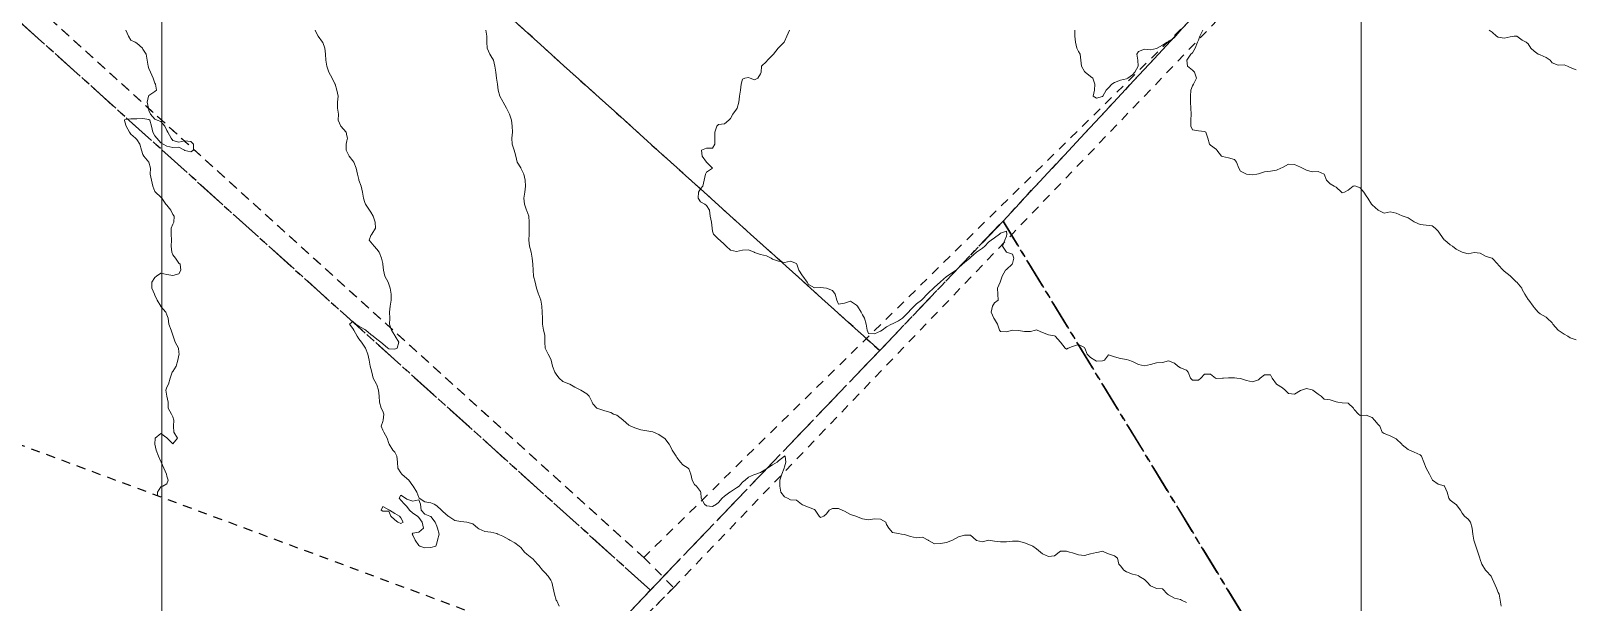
# Model space of a CAD drawing. Header units: centimetres. Extents: x 0 to 642158, y -847 to 649707.
# Drawn here: x 616055.9 to 616184.5, y 619831.1 to 619878.7 of the extents above; entities that cross this region are included whole.
import ezdxf

# ---------------------------------------------------------------- set-up
doc = ezdxf.new("R2010")
doc.units = ezdxf.units.CM
doc.header["$MEASUREMENT"] = 0
doc.linetypes.add('CENTERX2', pattern=[4, 2.5, -0.5, 0.5, -0.5])
doc.linetypes.add('JIS_02_0.7', pattern=[1.35, 0.75, -0.6])
for name, color, linetype, lineweight in [('MEV_grille', 254, 'Continuous', 9), ('WAL_parcellaire agricole', 7, 'JIS_02_0.7', 25), ('WAL_topographie 0.5', 253, 'Continuous', 20)]:
    doc.layers.add(name, color=color, linetype=linetype, lineweight=lineweight)
doc.layers.add('SPW_parcellaire cadastral', color=7, linetype='CENTERX2', lineweight=25, true_color=0xff0542)

# ---------------------------------------------------------------- blocks, each defined once
blk = doc.blocks.new('*U112')
at = {"layer": 'MEV_grille', "transparency": 33554687}
blk.add_lwpolyline([(0, 1825.48), (0, -1825.48)], dxfattribs=at)
blk = doc.blocks.new('*U113')
at = {"layer": 'MEV_grille', "color": 0, "linetype": 'ByBlock', "lineweight": -2, "transparency": 16777216}
for p in [(700, 0), (800, 0)]:
    blk.add_blockref('*U112', p, dxfattribs=at)

msp = doc.modelspace()

# ---------------------------------------------------------------- linework, layer by layer
at = {"layer": 'SPW_parcellaire cadastral'}
for points in [[(615965.8, 619959.82), (615989.5, 619964.99), (616001.49, 619964.95), (616126.68, 619852.05), (616107.56, 619832.08), (615965.8, 619959.82)], [(616153.66, 619880.77), (616136.96, 619862.85), (616126.68, 619852.05), (616001.49, 619964.95), (616040.55, 619965.41), (616060.88, 619964.33), (616153.66, 619880.77)], [(615926.12, 619936.73), (615936.97, 619953.04), (615965.8, 619959.82), (616107.56, 619832.08), (616102.35, 619826.61)], [(616175.64, 619799.39), (616136.96, 619862.85), (616153.66, 619880.77)], [(616102.35, 619826.61), (616107.56, 619832.08), (616126.68, 619852.05), (616136.96, 619862.85), (616175.64, 619799.39)]]:
    msp.add_lwpolyline(points, dxfattribs=at)
at = {"layer": 'WAL_parcellaire agricole'}
for points in [[(615967.54, 619961.3), (615982.56, 619963.87), (616014.45, 619964.67), (616059.99, 619964.79), (616153.72, 619880.73), (616107, 619834.8), (615967.54, 619961.3)], [(616003.33, 619863.39), (615950, 619915.78), (615924.99, 619940.78), (615924.95, 619949.74), (615927.39, 619952.98), (615938.29, 619954.98), (615966.89, 619962.18), (615967.54, 619961.3), (616107, 619834.8), (616109.5, 619832.3), (616103.48, 619826.19), (616003.33, 619863.39)], [(616103.48, 619826.19), (616109.5, 619832.3), (616155.25, 619880.05), (616165.75, 619890.55), (616190.24, 619916.56), (616204.74, 619931.81), (616205.99, 619935.81), (616213.69, 619930.21), (616216.89, 619927.91), (616241, 619899.81), (616309.5, 619813.32), (616312.61, 619808.6), (616310.81, 619802.62), (616277.31, 619782.62), (616255.63, 619769.68), (616103.48, 619826.19)]]:
    msp.add_lwpolyline(points, dxfattribs=at)
at = {"layer": 'WAL_topographie 0.5'}
for points in [[(616063.83, 619878.75), (616064.04, 619878.25), (616064.25, 619877.92), (616064.61, 619877.75), (616064.75, 619877.68), (616065.2, 619877.25), (616065.25, 619877.19), (616065.51, 619876.75), (616065.61, 619876.25), (616065.67, 619875.75), (616065.75, 619875.56), (616065.88, 619875.25), (616066.1, 619874.75), (616066.25, 619874.35), (616066.29, 619874.25), (616066.37, 619873.75), (616066.25, 619873.66), (616065.75, 619873.32), (616065.71, 619873.25), (616065.6, 619872.75), (616065.71, 619872.25), (616065.75, 619872.07), (616065.89, 619871.75), (616066.25, 619871.34), (616066.44, 619871.25), (616066.75, 619871.16), (616067.06, 619870.75), (616067.25, 619870.39), (616067.31, 619870.25), (616067.6, 619869.75), (616067.75, 619869.57), (616068.25, 619869.41), (616068.75, 619869.53), (616069.25, 619869.48), (616069.46, 619869.25), (616069.46, 619868.75), (616069.25, 619868.63), (616068.75, 619868.73), (616068.7, 619868.75), (616068.25, 619869), (616067.75, 619868.99), (616067.25, 619869.09), (616066.94, 619869.25), (616066.75, 619869.37), (616066.4, 619869.75), (616066.25, 619869.94), (616066.06, 619870.25), (616065.97, 619870.75), (616065.83, 619871.25), (616065.75, 619871.3), (616065.25, 619871.39), (616064.75, 619871.36), (616064.25, 619871.36), (616063.75, 619871.3), (616063.7, 619871.25), (616063.75, 619871.12), (616063.85, 619870.75), (616064.14, 619870.25), (616064.25, 619870.09), (616064.64, 619869.75), (616064.75, 619869.65), (616065, 619869.25), (616065.12, 619868.75), (616065.25, 619868.39), (616065.31, 619868.25), (616065.75, 619867.75), (616065.75, 619867.75), (616065.87, 619867.25), (616065.86, 619866.75), (616065.97, 619866.25), (616066.08, 619865.75), (616066.25, 619865.32), (616066.3, 619865.25), (616066.75, 619864.84), (616066.82, 619864.75), (616067.17, 619864.25), (616067.25, 619864.16), (616067.56, 619863.75), (616067.75, 619863.4), (616067.84, 619863.25), (616067.82, 619862.75), (616067.75, 619862.6), (616067.61, 619862.25), (616067.61, 619861.75), (616067.64, 619861.25), (616067.6, 619860.75), (616067.65, 619860.25), (616067.75, 619860.04), (616067.96, 619859.75), (616068.25, 619859.35), (616068.35, 619859.25), (616068.42, 619858.75), (616068.25, 619858.45), (616067.75, 619858.32), (616067.25, 619858.4), (616066.75, 619858.51), (616066.39, 619858.25), (616066.25, 619858.13), (616065.99, 619857.75), (616065.98, 619857.25), (616066.2, 619856.75), (616066.25, 619856.66), (616066.43, 619856.25), (616066.73, 619855.75), (616066.75, 619855.72), (616067.16, 619855.25), (616067.25, 619855.04), (616067.35, 619854.75), (616067.42, 619854.25), (616067.61, 619853.75), (616067.75, 619853.33), (616067.78, 619853.25), (616067.93, 619852.75), (616068.21, 619852.25), (616068.25, 619851.92), (616068.28, 619851.75), (616068.25, 619851.68), (616068.15, 619851.25), (616068.03, 619850.75), (616067.75, 619850.3), (616067.69, 619850.25), (616067.51, 619849.75), (616067.38, 619849.25), (616067.25, 619849), (616067.15, 619848.75), (616067.25, 619848.25), (616067.25, 619848.25), (616067.36, 619847.75), (616067.34, 619847.25), (616067.64, 619846.75), (616067.75, 619846.52), (616067.82, 619846.25), (616067.8, 619845.75), (616067.82, 619845.25), (616068.14, 619844.75), (616067.75, 619844.28), (616067.28, 619844.75), (616067.25, 619844.78), (616066.75, 619845.15), (616066.27, 619844.75), (616066.25, 619844.25), (616066.35, 619843.75), (616066.54, 619843.25), (616066.75, 619842.79), (616066.78, 619842.75), (616066.99, 619842.25), (616067.2, 619841.75), (616067.25, 619841.58), (616067.35, 619841.25), (616067.25, 619840.95), (616066.92, 619840.75), (616066.75, 619840.69), (616066.46, 619840.25), (616066.46, 619840)], [(616079.62, 619878.75), (616079.75, 619878.45), (616079.85, 619878.25), (616080.23, 619877.75), (616080.25, 619877.72), (616080.41, 619877.25), (616080.47, 619876.75), (616080.49, 619876.25), (616080.57, 619875.75), (616080.75, 619875.25), (616080.75, 619875.25), (616081.02, 619874.75), (616081.25, 619874.29), (616081.27, 619874.25), (616081.42, 619873.75), (616081.52, 619873.25), (616081.46, 619872.75), (616081.48, 619872.25), (616081.55, 619871.75), (616081.53, 619871.25), (616081.75, 619870.75), (616081.75, 619870.75), (616082.18, 619870.25), (616082.25, 619869.96), (616082.29, 619869.75), (616082.25, 619869.54), (616082.18, 619869.25), (616082.2, 619868.75), (616082.25, 619868.64), (616082.45, 619868.25), (616082.75, 619867.86), (616082.83, 619867.75), (616083.03, 619867.25), (616083.13, 619866.75), (616083.25, 619866.3), (616083.26, 619866.25), (616083.44, 619865.75), (616083.56, 619865.25), (616083.63, 619864.75), (616083.75, 619864.4), (616083.81, 619864.25), (616084.14, 619863.75), (616084.25, 619863.6), (616084.45, 619863.25), (616084.61, 619862.75), (616084.63, 619862.25), (616084.33, 619861.75), (616084.25, 619861.65), (616084.12, 619861.25), (616084.25, 619861.08), (616084.53, 619860.75), (616084.75, 619860.5), (616084.94, 619860.25), (616085.13, 619859.75), (616085.25, 619859.3), (616085.26, 619859.25), (616085.31, 619858.75), (616085.43, 619858.25), (616085.69, 619857.75), (616085.75, 619857.6), (616085.85, 619857.25), (616085.94, 619856.75), (616085.95, 619856.25), (616085.86, 619855.75), (616085.81, 619855.25), (616085.82, 619854.75), (616085.81, 619854.25), (616085.97, 619853.75), (616086.25, 619853.31), (616086.29, 619853.25), (616086.59, 619852.75), (616086.45, 619852.25), (616086.25, 619852.16), (616085.75, 619852.19), (616085.66, 619852.25), (616085.25, 619852.6), (616085.08, 619852.75), (616084.75, 619853.01), (616084.45, 619853.25), (616084.25, 619853.4), (616083.83, 619853.75), (616083.75, 619853.81), (616083.25, 619854.08), (616082.99, 619854.25), (616082.75, 619854.47), (616082.46, 619854.25), (616082.75, 619853.89), (616082.83, 619853.75), (616083.12, 619853.25), (616083.25, 619853.03), (616083.48, 619852.75), (616083.75, 619852.33), (616083.8, 619852.25), (616083.99, 619851.75), (616084.11, 619851.25), (616084.2, 619850.75), (616084.25, 619850.57), (616084.32, 619850.25), (616084.44, 619849.75), (616084.73, 619849.25), (616084.75, 619849.2), (616084.9, 619848.75), (616084.94, 619848.25), (616084.96, 619847.75), (616085.12, 619847.25), (616085.25, 619847), (616085.34, 619846.75), (616085.29, 619846.25), (616085.25, 619846.15), (616085.11, 619845.75), (616085.25, 619845.42), (616085.33, 619845.25), (616085.6, 619844.75), (616085.75, 619844.3), (616085.77, 619844.25), (616086.07, 619843.75), (616086.25, 619843.57), (616086.42, 619843.25), (616086.46, 619842.75), (616086.49, 619842.25), (616086.75, 619841.85), (616086.84, 619841.75), (616087.25, 619841.4), (616087.41, 619841.25), (616087.75, 619840.77), (616087.77, 619840.75), (616088.09, 619840.25), (616088.25, 619839.8), (616088.28, 619839.75), (616088.75, 619839.44), (616089.25, 619839.37), (616089.54, 619839.25), (616089.75, 619839.11), (616090.13, 619838.75), (616090.25, 619838.64), (616090.7, 619838.25), (616090.75, 619838.22), (616091.25, 619837.89), (616091.75, 619837.79), (616092.25, 619837.75), (616092.25, 619837.75), (616092.75, 619837.62), (616093.16, 619837.25), (616093.25, 619837.19), (616093.75, 619836.96), (616094.25, 619836.92), (616094.75, 619836.79), (616094.83, 619836.75), (616095.25, 619836.58), (616095.75, 619836.31), (616095.84, 619836.25), (616096.25, 619836.03), (616096.61, 619835.75), (616096.75, 619835.63), (616097.07, 619835.25), (616097.25, 619835.09), (616097.67, 619834.75), (616097.75, 619834.69), (616098.15, 619834.25), (616098.25, 619834.13), (616098.55, 619833.75), (616098.75, 619833.54), (616099.03, 619833.25), (616099.25, 619832.92), (616099.33, 619832.75), (616099.46, 619832.25), (616099.55, 619831.75), (616099.71, 619831.25), (616099.75, 619831.18), (616099.94, 619830.75)], [(616093.84, 619878.75), (616093.91, 619878.25), (616093.93, 619877.75), (616093.96, 619877.25), (616094.17, 619876.75), (616094.25, 619876.62), (616094.49, 619876.25), (616094.6, 619875.75), (616094.66, 619875.25), (616094.72, 619874.75), (616094.75, 619874.58), (616094.8, 619874.25), (616094.88, 619873.75), (616095, 619873.25), (616095.25, 619872.82), (616095.29, 619872.75), (616095.55, 619872.25), (616095.75, 619871.87), (616095.8, 619871.75), (616095.98, 619871.25), (616096.04, 619870.75), (616096.06, 619870.25), (616096.01, 619869.75), (616096.04, 619869.25), (616096.21, 619868.75), (616096.25, 619868.55), (616096.34, 619868.25), (616096.46, 619867.75), (616096.75, 619867.28), (616096.76, 619867.25), (616097.02, 619866.75), (616097.12, 619866.25), (616097.14, 619865.75), (616097.08, 619865.25), (616097.02, 619864.75), (616097.06, 619864.25), (616097.24, 619863.75), (616097.25, 619863.71), (616097.41, 619863.25), (616097.46, 619862.75), (616097.45, 619862.25), (616097.45, 619861.75), (616097.41, 619861.25), (616097.48, 619860.75), (616097.62, 619860.25), (616097.7, 619859.75), (616097.75, 619859.25), (616097.75, 619859.25), (616097.78, 619858.75), (616097.82, 619858.25), (616097.96, 619857.75), (616098.07, 619857.25), (616098.23, 619856.75), (616098.25, 619856.71), (616098.42, 619856.25), (616098.5, 619855.75), (616098.54, 619855.25), (616098.57, 619854.75), (616098.55, 619854.25), (616098.65, 619853.75), (616098.75, 619853.33), (616098.77, 619853.25), (616098.75, 619852.75), (616098.78, 619852.25), (616099.04, 619851.75), (616099.25, 619851.33), (616099.29, 619851.25), (616099.41, 619850.75), (616099.58, 619850.25), (616099.75, 619849.99), (616099.95, 619849.75), (616100.25, 619849.48), (616100.75, 619849.29), (616100.83, 619849.25), (616101.25, 619849.01), (616101.75, 619848.75), (616101.75, 619848.75), (616102.25, 619848.44), (616102.45, 619848.25), (616102.69, 619847.75), (616102.75, 619847.62), (616103.08, 619847.25), (616103.25, 619847.19), (616103.75, 619847.04), (616104.25, 619846.88), (616104.48, 619846.75), (616104.75, 619846.67), (616105.25, 619846.29), (616105.29, 619846.25), (616105.75, 619845.83), (616105.92, 619845.75), (616106.25, 619845.62), (616106.75, 619845.44), (616107.25, 619845.36), (616107.75, 619845.29), (616107.81, 619845.25), (616108.25, 619845.06), (616108.71, 619844.75), (616108.75, 619844.71), (616109.11, 619844.25), (616109.25, 619843.99), (616109.38, 619843.75), (616109.7, 619843.25), (616109.75, 619843.15), (616110.07, 619842.75), (616110.25, 619842.53), (616110.7, 619842.25), (616110.75, 619842.19), (616110.94, 619841.75), (616111.04, 619841.25), (616111.25, 619840.9), (616111.4, 619840.75), (616111.75, 619840.31), (616111.77, 619840.25), (616111.8, 619839.75), (616112.06, 619839.25), (616112.25, 619839.11), (616112.75, 619839.06), (616113.08, 619839.25), (616113.25, 619839.38), (616113.54, 619839.75), (616113.75, 619839.92), (616114.19, 619840.25), (616114.25, 619840.28), (616114.75, 619840.6), (616114.96, 619840.75), (616115.25, 619841.07), (616115.46, 619841.25), (616115.75, 619841.49), (616116.25, 619841.72), (616116.35, 619841.75), (616116.75, 619841.9), (616117.25, 619842.2), (616117.33, 619842.25), (616117.75, 619842.53), (616118.12, 619842.75), (616118.25, 619842.85), (616118.73, 619843.25), (616118.75, 619843.28), (616118.8, 619843.25), (616118.85, 619842.75), (616118.75, 619842.37), (616118.71, 619842.25), (616118.51, 619841.75), (616118.36, 619841.25), (616118.34, 619840.75), (616118.44, 619840.25), (616118.75, 619839.85), (616119, 619839.75), (616119.25, 619839.62), (616119.75, 619839.57), (616120.16, 619839.25), (616120.25, 619839.2), (616120.75, 619839.01), (616121.25, 619838.81), (616121.31, 619838.75), (616121.62, 619838.25), (616121.75, 619838.14), (616122.03, 619838.25), (616122.25, 619838.45), (616122.46, 619838.75), (616122.75, 619838.89), (616123.25, 619838.89), (616123.56, 619838.75), (616123.75, 619838.66), (616124.25, 619838.38), (616124.69, 619838.25), (616124.75, 619838.22), (616125.25, 619838.02), (616125.75, 619837.95), (616126.25, 619838.03), (616126.75, 619838.01), (616127.18, 619837.75), (616127.25, 619837.56), (616127.44, 619837.25), (616127.75, 619836.89), (616128.25, 619836.8), (616128.5, 619836.75), (616128.75, 619836.71), (616129.25, 619836.55), (616129.75, 619836.44), (616130.25, 619836.49), (616130.71, 619836.25), (616130.75, 619836.23), (616131.25, 619835.93), (616131.75, 619835.97), (616132.25, 619836.06), (616132.75, 619836.25), (616132.75, 619836.25), (616133.25, 619836.51), (616133.75, 619836.65), (616134.25, 619836.67), (616134.72, 619836.25), (616134.75, 619836.22), (616135.25, 619836.12), (616135.75, 619836.25), (616135.75, 619836.25), (616135.75, 619836.25), (616136.25, 619836.16), (616136.75, 619836.1), (616137.25, 619836.11), (616137.75, 619836.17), (616138.25, 619836.15), (616138.75, 619836.03), (616139.25, 619835.84), (616139.44, 619835.75), (616139.75, 619835.53), (616140.08, 619835.25), (616140.25, 619835.12), (616140.75, 619834.89), (616141.25, 619834.94), (616141.63, 619835.25), (616141.75, 619835.32), (616142.25, 619835.34), (616142.5, 619835.25), (616142.75, 619835.18), (616143.25, 619835.01), (616143.75, 619834.97), (616144.25, 619835.1), (616144.75, 619835.23), (616144.92, 619835.25), (616145.25, 619835.34), (616145.42, 619835.25), (616145.75, 619835.1), (616146.25, 619834.95), (616146.5, 619834.75), (616146.63, 619834.25), (616146.75, 619834.1), (616147.03, 619833.75), (616147.25, 619833.61), (616147.75, 619833.42), (616148.25, 619833.31), (616148.29, 619833.25), (616148.75, 619832.98), (616148.99, 619832.75), (616149.25, 619832.43), (616149.69, 619832.25), (616149.75, 619832.23), (616150.25, 619832.18), (616150.68, 619831.75), (616150.75, 619831.68), (616151.25, 619831.4), (616151.75, 619831.29), (616151.85, 619831.25), (616152.25, 619831.04)], [(616119.16, 619878.75), (616118.93, 619878.25), (616118.75, 619877.81), (616118.7, 619877.75), (616118.25, 619877.3), (616118.21, 619877.25), (616117.83, 619876.75), (616117.75, 619876.67), (616117.33, 619876.25), (616117.25, 619876.15), (616116.82, 619875.75), (616116.79, 619875.25), (616116.75, 619875.11), (616116.52, 619874.75), (616116.25, 619874.62), (616115.88, 619874.75), (616115.75, 619874.81), (616115.42, 619874.75), (616115.25, 619874.67), (616115.12, 619874.25), (616115.06, 619873.75), (616114.99, 619873.25), (616114.94, 619872.75), (616114.78, 619872.25), (616114.75, 619872.18), (616114.43, 619871.75), (616114.25, 619871.4), (616114.1, 619871.25), (616113.75, 619870.96), (616113.25, 619870.9), (616113.1, 619870.75), (616112.92, 619870.25), (616112.92, 619869.75), (616112.92, 619869.25), (616112.75, 619868.92), (616112.25, 619868.91), (616111.82, 619868.75), (616111.88, 619868.25), (616112.25, 619867.75), (616112.25, 619867.75), (616112.75, 619867.25), (616112.75, 619867.25), (616112.75, 619867.25), (616112.25, 619866.93), (616112.15, 619866.75), (616112.03, 619866.25), (616111.94, 619865.75), (616111.75, 619865.52), (616111.57, 619865.25), (616111.55, 619864.75), (616111.75, 619864.44), (616112.11, 619864.25), (616112.25, 619864.15), (616112.49, 619863.75), (616112.55, 619863.25), (616112.64, 619862.75), (616112.7, 619862.25), (616112.75, 619862), (616112.82, 619861.75), (616113.25, 619861.35), (616113.34, 619861.25), (616113.75, 619860.88), (616113.89, 619860.75), (616114.25, 619860.43), (616114.75, 619860.31), (616115.25, 619860.43), (616115.75, 619860.46), (616116.2, 619860.25), (616116.25, 619860.22), (616116.75, 619860.05), (616117.25, 619859.95), (616117.62, 619859.75), (616117.75, 619859.67), (616118.25, 619859.5), (616118.75, 619859.39), (616119.25, 619859.5), (616119.75, 619859.32), (616119.77, 619859.25), (616119.93, 619858.75), (616120.25, 619858.29), (616120.28, 619858.25), (616120.64, 619857.75), (616120.75, 619857.57), (616121.25, 619857.29), (616121.75, 619857.32), (616122.25, 619857.25), (616122.25, 619857.25), (616122.75, 619857.07), (616122.96, 619856.75), (616123.09, 619856.25), (616123.25, 619855.93), (616123.75, 619856), (616124.25, 619856.16), (616124.75, 619855.83), (616124.83, 619855.75), (616125.14, 619855.25), (616125.25, 619855.02), (616125.4, 619854.75), (616125.54, 619854.25), (616125.64, 619853.75), (616125.75, 619853.47), (616126.25, 619853.44), (616126.75, 619853.67), (616126.88, 619853.75), (616127.25, 619854.03), (616127.67, 619854.25), (616127.75, 619854.28), (616128.25, 619854.52), (616128.57, 619854.75), (616128.75, 619854.91), (616129.07, 619855.25), (616129.25, 619855.46), (616129.54, 619855.75), (616129.75, 619855.95), (616130.15, 619856.25), (616130.25, 619856.34), (616130.64, 619856.75), (616130.75, 619856.85), (616131.17, 619857.25), (616131.25, 619857.33), (616131.72, 619857.75), (616131.75, 619857.77), (616132.25, 619858.22), (616132.3, 619858.25), (616132.75, 619858.55), (616133.04, 619858.75), (616133.25, 619858.96), (616133.57, 619859.25), (616133.75, 619859.39), (616134.19, 619859.75), (616134.25, 619859.8), (616134.75, 619860.24), (616134.76, 619860.25), (616135.25, 619860.59), (616135.43, 619860.75), (616135.75, 619861.08), (616135.98, 619861.25), (616136.25, 619861.44), (616136.67, 619861.75), (616136.75, 619861.83), (616137.25, 619862), (616137.28, 619861.75), (616137.25, 619861.58), (616137.11, 619861.25), (616136.92, 619860.75), (616137.25, 619860.25), (616137.25, 619860.25), (616137.75, 619860.08), (616137.85, 619859.75), (616137.75, 619859.32), (616137.73, 619859.25), (616137.25, 619858.82), (616137.16, 619858.75), (616136.88, 619858.25), (616136.75, 619857.83), (616136.72, 619857.75), (616136.51, 619857.25), (616136.52, 619856.75), (616136.56, 619856.25), (616136.25, 619856.02), (616136.08, 619855.75), (616135.98, 619855.25), (616136.19, 619854.75), (616136.25, 619854.66), (616136.49, 619854.25), (616136.66, 619853.75), (616136.75, 619853.65), (616137.25, 619853.62), (616137.75, 619853.74), (616138.25, 619853.71), (616138.75, 619853.64), (616139.25, 619853.65), (616139.67, 619853.75), (616139.75, 619853.78), (616139.81, 619853.75), (616140.25, 619853.57), (616140.75, 619853.36), (616141.25, 619853.28), (616141.3, 619853.25), (616141.75, 619852.75), (616141.75, 619852.75), (616142.15, 619852.25), (616142.25, 619852.18), (616142.4, 619852.25), (616142.75, 619852.39), (616143.25, 619852.57), (616143.75, 619852.31), (616143.79, 619852.25), (616143.98, 619851.75), (616144.25, 619851.48), (616144.61, 619851.25), (616144.75, 619851.18), (616145.25, 619851.19), (616145.43, 619851.25), (616145.75, 619851.69), (616146.25, 619851.53), (616146.75, 619851.38), (616147.25, 619851.32), (616147.44, 619851.25), (616147.75, 619851.14), (616148.25, 619850.9), (616148.75, 619850.77), (616149.25, 619850.9), (616149.75, 619851.04), (616150.25, 619851.07), (616150.75, 619851.2), (616151.25, 619851), (616151.54, 619850.75), (616151.75, 619850.62), (616152.25, 619850.42), (616152.39, 619850.25), (616152.58, 619849.75), (616152.75, 619849.59), (616153.25, 619849.57), (616153.44, 619849.75), (616153.75, 619850.07), (616154.25, 619850.07), (616154.69, 619849.75), (616154.75, 619849.72), (616155.25, 619849.74), (616155.35, 619849.75), (616155.75, 619849.79), (616156.25, 619849.78), (616156.45, 619849.75), (616156.75, 619849.71), (616157.25, 619849.56), (616157.75, 619849.45), (616158.25, 619849.62), (616158.41, 619849.75), (616158.75, 619850.04), (616159.25, 619850.02), (616159.4, 619849.75), (616159.75, 619849.25), (616159.75, 619849.25), (616160.25, 619848.95), (616160.49, 619848.75), (616160.75, 619848.47), (616161.25, 619848.42), (616161.75, 619848.71), (616161.84, 619848.75), (616162.25, 619848.88), (616162.75, 619848.78), (616162.8, 619848.75), (616163.25, 619848.42), (616163.5, 619848.25), (616163.75, 619848.01), (616164.25, 619847.94), (616164.75, 619847.79), (616164.88, 619847.75), (616165.25, 619847.7), (616165.75, 619847.67), (616166.19, 619847.25), (616166.25, 619847.14), (616166.59, 619846.75), (616166.75, 619846.65), (616167.25, 619846.67), (616167.75, 619846.46), (616167.94, 619846.25), (616168.25, 619845.89), (616168.38, 619845.75), (616168.57, 619845.25), (616168.75, 619845.15), (616169.25, 619844.95), (616169.62, 619844.75), (616169.75, 619844.68), (616170.2, 619844.25), (616170.25, 619844.2), (616170.75, 619843.8), (616170.86, 619843.75), (616171.25, 619843.57), (616171.75, 619843.35), (616171.85, 619843.25), (616172.06, 619842.75), (616172.25, 619842.25), (616172.25, 619842.25), (616172.53, 619841.75), (616172.75, 619841.29), (616172.78, 619841.25), (616173.25, 619840.92), (616173.75, 619840.77), (616173.78, 619840.75), (616173.99, 619840.25), (616174.12, 619839.75), (616174.25, 619839.58), (616174.69, 619839.25), (616174.75, 619839.21), (616175.1, 619838.75), (616175.25, 619838.5), (616175.44, 619838.25), (616175.75, 619838.01), (616175.94, 619837.75), (616176.09, 619837.25), (616176.12, 619836.75), (616176.22, 619836.25), (616176.25, 619836.15), (616176.38, 619835.75), (616176.56, 619835.25), (616176.71, 619834.75), (616176.75, 619834.64), (616176.87, 619834.25), (616177.18, 619833.75), (616177.25, 619833.69), (616177.65, 619833.25), (616177.75, 619833.06), (616177.88, 619832.75), (616178.11, 619832.25), (616178.25, 619831.89), (616178.32, 619831.75), (616178.42, 619831.25), (616178.5, 619830.75)], [(616142.96, 619878.75), (616142.94, 619878.25), (616142.99, 619877.75), (616143.12, 619877.25), (616143.25, 619876.98), (616143.39, 619876.75), (616143.46, 619876.25), (616143.5, 619875.75), (616143.75, 619875.31), (616143.82, 619875.25), (616144.25, 619874.91), (616144.44, 619874.75), (616144.61, 619874.25), (616144.59, 619873.75), (616144.49, 619873.25), (616144.75, 619873.09), (616145.25, 619873.22), (616145.28, 619873.25), (616145.57, 619873.75), (616145.75, 619873.96), (616146.04, 619874.25), (616146.25, 619874.39), (616146.75, 619874.59), (616147.25, 619874.71), (616147.36, 619874.75), (616147.75, 619875.04), (616147.96, 619875.25), (616148.24, 619875.75), (616148.21, 619876.25), (616148.11, 619876.75), (616148.25, 619876.99), (616148.75, 619877.17), (616149.25, 619877.13), (616149.75, 619877.22), (616149.8, 619877.25), (616150.25, 619877.52), (616150.66, 619877.75), (616150.75, 619877.8), (616151.25, 619878.15), (616151.35, 619878.25), (616151.74, 619878.75)], [(616153.62, 619878.75), (616153.37, 619878.25), (616153.25, 619877.93), (616153.18, 619877.75), (616152.99, 619877.25), (616152.75, 619876.87), (616152.63, 619876.75), (616152.28, 619876.25), (616152.33, 619875.75), (616152.75, 619875.43), (616152.92, 619875.25), (616153.08, 619874.75), (616152.83, 619874.25), (616152.75, 619874.12), (616152.63, 619873.75), (616152.58, 619873.25), (616152.58, 619872.75), (616152.62, 619872.25), (616152.66, 619871.75), (616152.63, 619871.25), (616152.62, 619870.75), (616152.75, 619870.44), (616153.25, 619870.36), (616153.75, 619870.32), (616153.88, 619870.25), (616154.03, 619869.75), (616154.17, 619869.25), (616154.25, 619869.16), (616154.75, 619868.8), (616154.78, 619868.75), (616155.17, 619868.25), (616155.25, 619868.22), (616155.75, 619868.11), (616156.25, 619867.97), (616156.42, 619867.75), (616156.63, 619867.25), (616156.75, 619867.02), (616157.25, 619866.75), (616157.25, 619866.75), (616157.75, 619866.69), (616158.11, 619866.75), (616158.25, 619866.78), (616158.75, 619866.94), (616159.25, 619867.01), (616159.75, 619867.1), (616160.11, 619867.25), (616160.25, 619867.3), (616160.75, 619867.59), (616161.25, 619867.56), (616161.75, 619867.34), (616161.94, 619867.25), (616162.25, 619867.09), (616162.75, 619866.94), (616163.25, 619866.97), (616163.75, 619866.75), (616163.75, 619866.75), (616163.92, 619866.25), (616164.25, 619865.94), (616164.58, 619865.75), (616164.75, 619865.67), (616165.19, 619865.25), (616165.25, 619865.2), (616165.44, 619865.25), (616165.75, 619865.43), (616166.16, 619865.75), (616166.25, 619865.78), (616166.38, 619865.75), (616166.75, 619865.61), (616167.05, 619865.25), (616167.25, 619864.94), (616167.37, 619864.75), (616167.69, 619864.25), (616167.75, 619864.19), (616168.25, 619863.75), (616168.25, 619863.75), (616168.75, 619863.51), (616169.25, 619863.61), (616169.75, 619863.51), (616170.25, 619863.27), (616170.32, 619863.25), (616170.75, 619863.11), (616171.25, 619862.78), (616171.29, 619862.75), (616171.75, 619862.55), (616172.25, 619862.5), (616172.75, 619862.44), (616172.99, 619862.25), (616173.25, 619862), (616173.4, 619861.75), (616173.75, 619861.28), (616173.79, 619861.25), (616174.25, 619860.86), (616174.43, 619860.75), (616174.75, 619860.5), (616175.25, 619860.25), (616175.25, 619860.25), (616175.75, 619860.12), (616176.25, 619860.22), (616176.75, 619860.17), (616177.25, 619859.89), (616177.75, 619859.75), (616177.75, 619859.75), (616178.22, 619859.25), (616178.25, 619859.21), (616178.65, 619858.75), (616178.75, 619858.68), (616179.25, 619858.27), (616179.28, 619858.25), (616179.75, 619857.78), (616179.79, 619857.75), (616180.21, 619857.25), (616180.25, 619857.14), (616180.46, 619856.75), (616180.75, 619856.3), (616180.8, 619856.25), (616181.16, 619855.75), (616181.25, 619855.64), (616181.59, 619855.25), (616181.75, 619855.1), (616182.25, 619854.84), (616182.33, 619854.75), (616182.75, 619854.36), (616182.81, 619854.25), (616183.25, 619853.75), (616183.25, 619853.75), (616183.75, 619853.42), (616184.04, 619853.25), (616184.25, 619853.12), (616184.75, 619852.94)], [(616177.5, 619878.75), (616177.75, 619878.58), (616178.11, 619878.25), (616178.25, 619878.19), (616178.75, 619878.09), (616179.25, 619878.2), (616179.58, 619878.25), (616179.75, 619878.27), (616179.81, 619878.25), (616180.25, 619877.92), (616180.58, 619877.75), (616180.75, 619877.61), (616180.98, 619877.25), (616181.25, 619877.02), (616181.57, 619876.75), (616181.75, 619876.69), (616182.25, 619876.47), (616182.57, 619876.25), (616182.75, 619876.04), (616183.25, 619875.84), (616183.75, 619875.87), (616184.03, 619875.75), (616184.25, 619875.65), (616184.75, 619875.44)], [(616086.75, 619837.64), (616086.95, 619837.75), (616086.75, 619838.12), (616086.65, 619838.25), (616086.25, 619838.48), (616085.8, 619838.75), (616085.75, 619838.78), (616085.25, 619839.06), (616085.11, 619838.75), (616085.25, 619838.67), (616085.75, 619838.65), (616085.92, 619838.25), (616086.25, 619837.94), (616086.49, 619837.75), (616086.75, 619837.64)], [(616089.25, 619835.63), (616089.68, 619835.75), (616089.75, 619836), (616089.81, 619836.25), (616089.96, 619836.75), (616089.81, 619837.25), (616089.75, 619837.4), (616089.62, 619837.75), (616089.25, 619838.23), (616089.18, 619838.25), (616088.75, 619838.42), (616088.45, 619838.75), (616088.38, 619839.25), (616088.25, 619839.62), (616087.75, 619839.51), (616087.25, 619839.65), (616087.14, 619839.75), (616086.75, 619840), (616086.6, 619839.75), (616086.75, 619839.57), (616087.06, 619839.25), (616087.25, 619839.04), (616087.48, 619838.75), (616087.75, 619838.5), (616088.13, 619838.25), (616088.25, 619838.13), (616088.52, 619837.75), (616088.64, 619837.25), (616088.25, 619836.91), (616087.75, 619836.83), (616087.7, 619836.75), (616087.75, 619836.67), (616087.95, 619836.25), (616088.25, 619835.81), (616088.34, 619835.75), (616088.75, 619835.62), (616089.25, 619835.63)]]:
    msp.add_lwpolyline(points, dxfattribs=at)

# ---------------------------------------------------------------- block references
at = {"layer": 'MEV_grille', "transparency": 33554687}
msp.add_blockref('*U113', (615366.81, 620593.64), dxfattribs=at)

doc.saveas('drawing.dxf')
